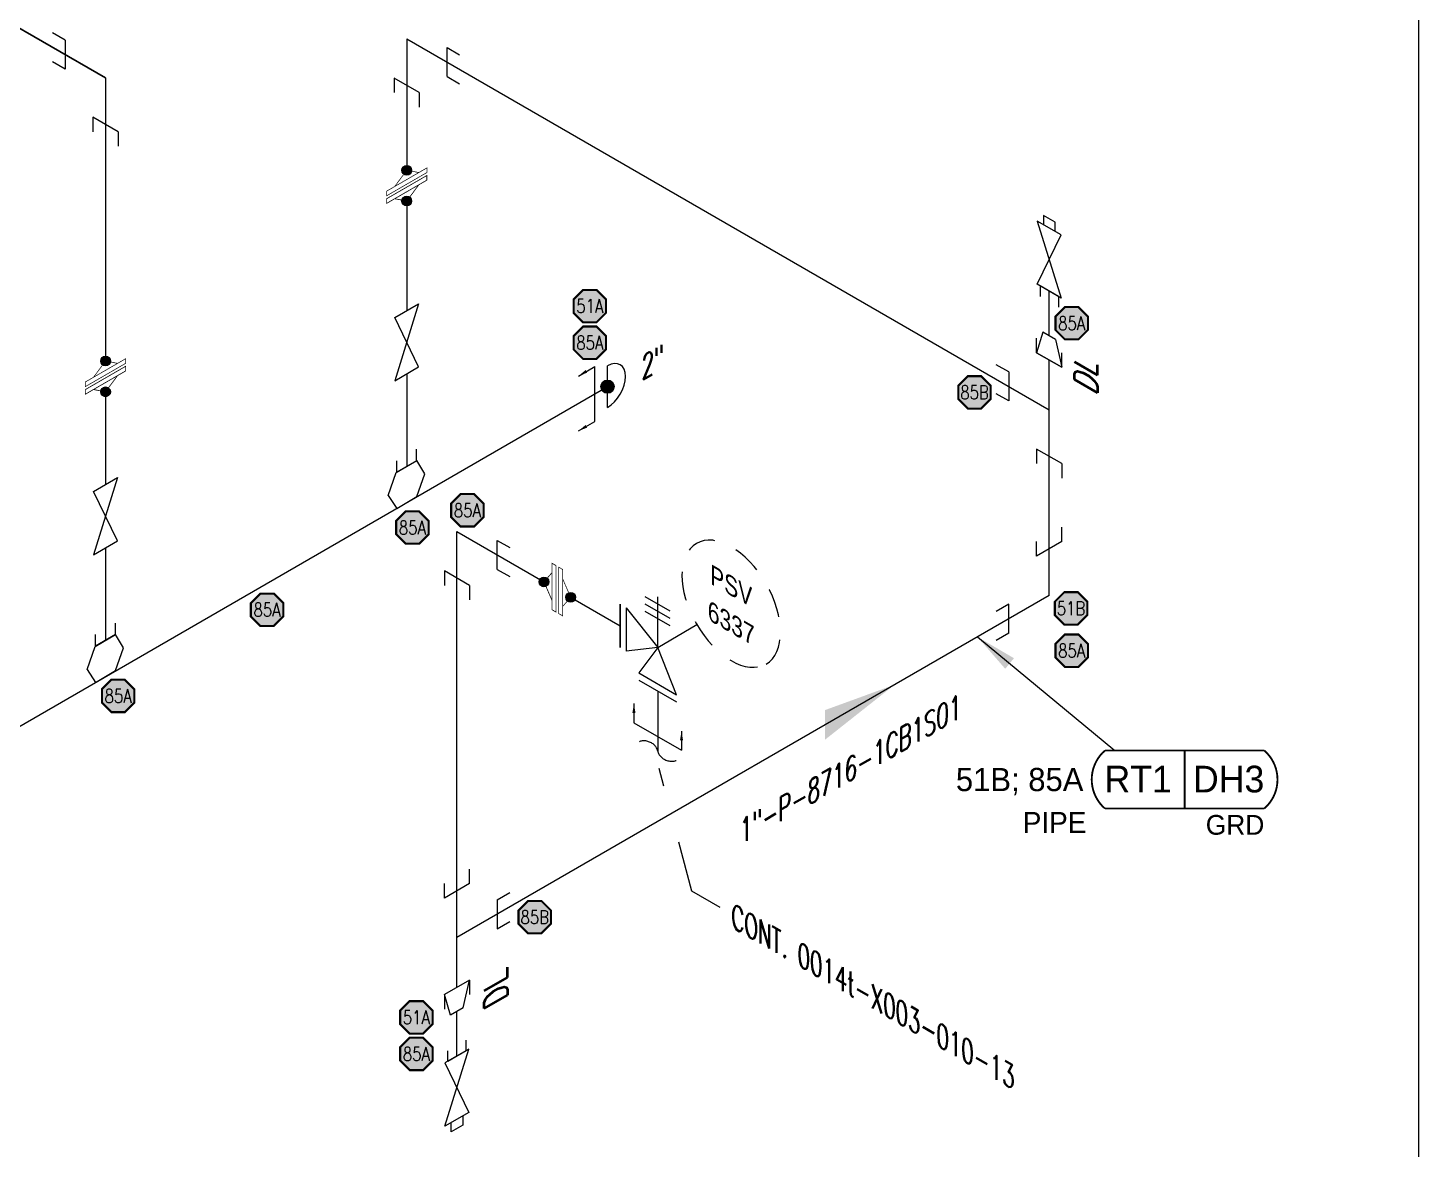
# Model space of a CAD drawing. Header units: inches. Extents: x 0 to 17.2, y 0 to 11.2.
# Drawn here: x 11.13 to 17.13, y 2.64 to 7.48 of the extents above; entities that cross this region are included whole.
import ezdxf
from ezdxf.enums import TextEntityAlignment as Align

# ---------------------------------------------------------------- set-up
doc = ezdxf.new("R2010")
doc.units = ezdxf.units.IN
doc.header["$MEASUREMENT"] = 0
doc.linetypes.add('HIDDEN2', pattern=[0.1875, 0.125, -0.0625])
for name, color, linetype in [('BORDER', 3, 'Continuous'), ('COMP', 1, 'Continuous'), ('Continuation', 7, 'Continuous'), ('DL', 20, 'Continuous'), ('FITTINGS', 4, 'Continuous'), ('FLOW', 1, 'Continuous'), ('PART_PCML', 7, 'Continuous'), ('PART_SelectedCML_RT', 132, 'Continuous'), ('PIPE-ANNO', 150, 'HIDDEN2'), ('TEXT', 7, 'Continuous'), ('UNAS.PIPE', 251, 'Continuous'), ('WELD POINTS', 41, 'Continuous'), ('Welds', 7, 'Continuous')]:
    doc.layers.add(name, color=color, linetype=linetype)
doc.layers.add('PIPE', color=7, linetype='Continuous', lineweight=30)
doc.styles.add('CMLPAS', font='')
doc.styles.add('ISO30', font='simplex.shx', dxfattribs={"width": 0.85, "oblique": 30, "height": 0.075})
doc.styles.add('PART_Standard', font='romans', dxfattribs={"width": 0.8, "height": 0.09})
doc.styles.add('Richmond', font='arial.ttf')
doc.styles.add('SIMPLEX', font='ROMANS')
doc.styles.get("Standard").update_dxf_attribs({"font": 'arial.ttf'})
doc.styles.get('CMLPAS').set_extended_font_data('Cordia New')
doc.dimstyles.new('Richmond', dxfattribs={"dimtxt": 0.18, "dimasz": 0.18, "dimexe": 0.18, "dimexo": 0.0625, "dimgap": 0.09, "dimtad": 0, "dimtih": 1, "dimtoh": 1, "dimdec": 4, "dimzin": 0, "dimdsep": 46, "dimtxsty": 'Richmond', "dimcen": 0.09, "dimadec": 0, "dimazin": 0, "dimtfac": 1, "dimtdec": 4, "dimtofl": 0, "dimtmove": 0, "dimatfit": 3, "dimfxl": 1, "dimtolj": 1, "dimtzin": 0, "dimarcsym": 0})
doc.dimstyles.get("Standard").update_dxf_attribs({"dimtxt": 0.18, "dimasz": 0.18, "dimexe": 0.18, "dimexo": 0.0625, "dimgap": 0.09, "dimtad": 0, "dimtih": 1, "dimtoh": 1, "dimdec": 4, "dimzin": 0, "dimdsep": 46, "dimtxsty": 'Standard', "dimcen": 0.09, "dimadec": 0, "dimazin": 0, "dimtfac": 1, "dimtdec": 4, "dimtofl": 0, "dimtmove": 0, "dimatfit": 3, "dimfxl": 1, "dimtolj": 1, "dimtzin": 0, "dimarcsym": 0})

# ---------------------------------------------------------------- blocks, each defined once
blk = doc.blocks.new('Border')
at = {"layer": 'BORDER', "const_width": 0.005}
blk.add_lwpolyline([(0.25, 0.25), (17.25, 0.25), (17.25, 11.25), (0.25, 11.25)], close=True, dxfattribs=at)
blk = doc.blocks.new('*U82')
blk.add_wipeout([(0.0433, 0.0257), (0.0775, 0.124), (0.0433, 0.1817), (-0.0451, 0.1293), (-0.0793, 0.0309), (-0.0433, -0.0257)])
at = {"layer": 'FITTINGS', "linetype": 'Continuous'}
for p, q in [((-0.0451, 0.1293), (0.0433, 0.1817)), ((0.0775, 0.124), (0.0433, 0.1817)), ((-0.0793, 0.0309), (-0.0451, 0.1293)), ((0.0433, 0.0257), (0.0775, 0.124)), ((-0.0793, 0.0309), (-0.0433, -0.0257)), ((-0.0433, -0.0257), (0.0433, 0.0257))]:
    blk.add_line(p, q, dxfattribs=at)
blk = doc.blocks.new('2_SOCKET_SINGLE_30')
at = {"color": 0, "linetype": 'ByBlock', "lineweight": -2}
for p, q in [((0, 0.0625), (0.0541, 0.0937)), ((0, 0.0625), (0, -0.0625)), ((0, -0.0625), (0.0541, -0.0313))]:
    blk.add_line(p, q, dxfattribs=at)
blk = doc.blocks.new('*U85')
blk.add_wipeout([(0.0515, -0.1067), (-0.0515, -0.1661), (0, 0), (-0.0515, 0.1067), (0.0515, 0.1661), (0, 0)]).dxf.layer = 'FITTINGS'
at = {"layer": 'FITTINGS'}
blk.add_lwpolyline([(0.0515, -0.1067), (-0.0515, 0.1067), (0.0515, 0.1661), (-0.0515, -0.1661)], close=True, dxfattribs=at)
blk = doc.blocks.new('AM9A04')
at = {"const_width": 0.01}
blk.add_lwpolyline([(-0.05, -0.144), (-0.15, 0.087), (-0.05, 0.202)], dxfattribs=at)
at = {"linetype": 'Continuous', "const_width": 0.01}
blk.add_lwpolyline([(0, -0.289), (0, 0.289), (-0.05, 0.318), (-0.05, -0.26)], close=True, dxfattribs=at)
blk = doc.blocks.new('A09')
at = {"layer": 'Welds'}
h = blk.add_hatch(color=256, dxfattribs=at)
h.dxf.hatch_style = 1
h.paths.add_polyline_path([(-0.03, 0, 1), (0.03, 0, 1)])
blk.add_circle((0, 0), 0.03, dxfattribs=at)
blk = doc.blocks.new('*U84')
blk.add_wipeout([(-0.0234, 0.1133), (-0.0234, 0.0732), (-0.0581, 0.0332), (-0.0234, -0.0469), (-0.0234, -0.0869), (0.0222, -0.1133), (0.0222, -0.0732), (0.0569, -0.0332), (0.0222, 0.0469), (0.0222, 0.0869)])
at = {"linetype": 'Continuous', "const_width": 0.003}
blk.add_lwpolyline([(0.0049, -0.1032), (0.0222, -0.1133), (0.0222, 0.0869), (0.0049, 0.0969)], close=True, dxfattribs=at)
at = {"const_width": 0.003}
blk.add_lwpolyline([(0.0222, 0.0469), (0.0569, -0.0332), (0.0222, -0.0732)], dxfattribs=at)
at = {"xscale": 0.3466300616258731, "yscale": 0.3466300616258731, "zscale": 0.3466300616258731}
blk.add_blockref('AM9A04', (-0.0061, 0.0032), dxfattribs=at)
at = {"layer": 'Welds', "xscale": 0.7, "yscale": 0.7, "zscale": 0.7}
for p in [(-0.0581, 0.0332), (0.0569, -0.0332)]:
    blk.add_blockref('A09', p, dxfattribs=at)
blk = doc.blocks.new('2_WELD_SINGLE_00')
at = {"linetype": 'ByBlock', "lineweight": -2}
h = blk.add_hatch(color=0, dxfattribs=at)
edge = h.paths.add_edge_path()
edge.add_arc((0, 0), 0.0286, 0, 360)
at = {"color": 0, "linetype": 'ByBlock', "lineweight": -2}
blk.add_circle((0, 0), 0.0286, dxfattribs=at)
blk = doc.blocks.new('2_ELBOW_SOCKET_330')
at = {"color": 0, "linetype": 'ByBlock', "lineweight": -2}
for p, q in [((0.174, -0.1629), (0.174, -0.0379)), ((0.174, -0.0379), (0.2281, -0.0692)), ((0.0541, -0.2321), (-0.0541, -0.1696)), ((-0.0541, -0.1696), (-0.0541, -0.2321)), ((0.174, -0.1629), (0.2281, -0.1942)), ((0.0541, -0.2321), (0.0541, -0.2946))]:
    blk.add_line(p, q, dxfattribs=at)
blk = doc.blocks.new('1_Text_30')
at = {"layer": 'TEXT', "style": 'PART_Standard', "oblique": 30, "width": 0.8}
blk.add_attdef('TEXT', (0, 0), '', height=0.09, rotation=30, dxfattribs=at)
blk = doc.blocks.new('1_ARROW_FLOW_30')
at = {"color": 0, "linetype": 'ByBlock'}
blk.add_solid([(-0.15, -0.1505), (0.15, 0.0866), (-0.15, -0.0227)], dxfattribs=at)
blk = doc.blocks.new('VALVE_THREAD_PSV_30')
at = {"color": 0, "linetype": 'ByBlock', "lineweight": -2}
blk.add_wipeout([(-0.0406, -0.1016), (0, 0), (0.0677, 0.0859), (0.0677, -0.0078), (0, 0), (0.0406, -0.0547)], dxfattribs=at)
for p, q in [((-0.0269, 0.0782), (0.0269, 0.1093)), ((-0.0269, 0.0626), (0.0269, 0.0937)), ((0, 0), (0, 0.1094)), ((-0.0269, 0.047), (0.0269, 0.078)), ((0.0677, 0.0859), (0, 0)), ((0.0677, 0.0859), (0.0677, -0.0078)), ((-0.0406, -0.1016), (0, 0)), ((0, 0), (0.0677, -0.0078)), ((0, 0), (0.0406, -0.0547)), ((0.0406, -0.0547), (-0.0406, -0.1016))]:
    blk.add_line(p, q, dxfattribs=at)
blk = doc.blocks.new('3_VALVE_FLANGE_PSV_30')
at = {"color": 0, "linetype": 'ByBlock', "lineweight": -2}
for p, q in [((0.1353, 0.1719), (0.1353, -0.0156)), ((0.0812, -0.1094), (-0.0812, -0.2031))]:
    blk.add_line(p, q, dxfattribs=at)
for points in [[(0.1353, 0.1719), (0.1624, 0.1875), (0.1624, 0), (0.1353, -0.0156)], [(-0.0812, -0.2031), (-0.0812, -0.2344), (0.0812, -0.1406), (0.0812, -0.1094)]]:
    blk.add_wipeout(points, dxfattribs=at)
for p, q in [((0.1624, 0), (0.1624, 0.1875)), ((0.1353, -0.0156), (0.1353, 0.1719)), ((0.0812, -0.1094), (-0.0812, -0.2031)), ((0.0812, -0.1406), (-0.0812, -0.2344))]:
    blk.add_line(p, q, dxfattribs=at)
at = {"color": 0, "linetype": 'ByBlock', "lineweight": -2, "xscale": 2, "yscale": 2, "zscale": 2}
blk.add_blockref('VALVE_THREAD_PSV_30', (0, 0), dxfattribs=at)
blk = doc.blocks.new('1_ID-BUBBLE_INSTRUMENT_330')
at = {"color": 0, "linetype": 'ByBlock', "lineweight": -2, "extrusion": (0, 0, -1)}
blk.add_ellipse((0, 0), major_axis=(0.1502, -0.2601), ratio=0.57735, dxfattribs=at)
at = {"color": 0, "linetype": 'ByBlock', "lineweight": -2, "oblique": 330}
for tag, p in [('INST.TYPE', (0.0187, 0.067)), ('NUM', (0.0187, -0.0943))]:
    blk.add_attdef(tag, text='', height=0.075, rotation=330, dxfattribs=at).set_placement(p, align=Align.MIDDLE_CENTER)
blk = doc.blocks.new('1_BREAK-PIPE_PIPE_00')
at = {"color": 0, "linetype": 'ByBlock', "lineweight": -2}
for centre, major_axis in [((-0.03, 0.092), (0, -0.101)), ((0.03, -0.092), (0, 0.101))]:
    blk.add_ellipse(centre, major_axis=major_axis, ratio=0.711978, start_param=0.427466, end_param=3.141593, dxfattribs=at)
blk = doc.blocks.new('1_Tilde_30')
at = {"layer": 'PIPE-ANNO', "xscale": -0.5000000000000001, "yscale": 0.5000000000000001, "zscale": 0.5000000000000001, "rotation": 114.4010914305396}
blk.add_blockref('1_BREAK-PIPE_PIPE_00', (0, 0), dxfattribs=at)
blk = doc.blocks.new('1_Cont_330')
at = {"layer": 'Continuation', "style": 'PART_Standard', "oblique": 330, "width": 0.8}
blk.add_attdef('CONT.', (0, 0), '', height=0.09, rotation=330, dxfattribs=at)
blk = doc.blocks.new('2_FLANGE_THREAD_SINGLE_30')
at = {"color": 0, "linetype": 'ByBlock', "lineweight": -2}
blk.add_line((0, 0.09375), (0, -0.09375), dxfattribs=at)
blk.add_line((0, 0.09375), (0, -0.09375), dxfattribs=at)
blk = doc.blocks.new('2_ELBOW_SOCKET_30')
at = {"color": 0, "linetype": 'ByBlock', "lineweight": -2}
for p, q in [((0.174, 0.1629), (0.2281, 0.1942)), ((0.174, 0.1629), (0.174, 0.0379)), ((0.174, 0.0379), (0.2281, 0.0692)), ((-0.0541, -0.2321), (0.0541, -0.1696)), ((0.0541, -0.1696), (0.0541, -0.2321)), ((-0.0541, -0.2321), (-0.0541, -0.2946))]:
    blk.add_line(p, q, dxfattribs=at)
blk = doc.blocks.new('2_REDUCER_THREAD_CONCENTRIC_30')
at = {"color": 0, "linetype": 'ByBlock', "lineweight": -2}
blk.add_wipeout([(0.0677, 0.0859), (-0.0677, 0.0547), (-0.0677, -0.1328), (0.0677, -0.0078)], dxfattribs=at)
for p, q in [((0.0677, 0.0859), (-0.0677, 0.0547)), ((-0.0677, -0.1328), (-0.0677, 0.0547)), ((0.0677, -0.0078), (0.0677, 0.0859)), ((0.0677, -0.0078), (-0.0677, -0.1328))]:
    blk.add_line(p, q, dxfattribs=at)
blk = doc.blocks.new('*U83')
blk.add_wipeout([(-0.0515, -0.1067), (0.0515, -0.1661), (0, 0), (0.0515, 0.1067), (-0.0515, 0.1661), (0, 0)]).dxf.layer = 'FITTINGS'
at = {"layer": 'FITTINGS'}
blk.add_lwpolyline([(-0.0515, -0.1067), (0.0515, 0.1067), (-0.0515, 0.1661), (0.0515, -0.1661)], close=True, dxfattribs=at)
at = {"layer": 'FITTINGS', "xscale": 0.7320126629850954, "yscale": 0.7320126629850954, "zscale": 0.7320126629850954, "rotation": 239.9999999999999}
blk.add_blockref('2_SOCKET_SINGLE_30', (0, -0.1364), dxfattribs=at)
blk = doc.blocks.new('DL_Vert_30')
at = {"layer": 'DL', "style": 'ISO30', "oblique": 30, "width": 0.85}
blk.add_text('DL', height=0.1, rotation=90, dxfattribs=at).set_placement((0, 0))
blk = doc.blocks.new('DL_Vert_330')
at = {"layer": 'DL', "style": 'ISO30', "oblique": 330, "width": 0.85}
blk.add_text('DL', height=0.1, rotation=90, dxfattribs=at).set_placement((0, 0))
blk = doc.blocks.new('PART_PCML')
blk.add_hatch(color=0).paths.add_polyline_path([(-0.0699, -0.029), (-0.029, -0.0699), (0.029, -0.0699), (0.0699, -0.029), (0.0699, 0.029), (0.029, 0.0699), (-0.029, 0.0699), (-0.0699, 0.029)])
at = {"color": 7, "const_width": 0.009}
blk.add_lwpolyline([(-0.0699, 0.029), (-0.029, 0.0699), (0.029, 0.0699), (0.0699, 0.029), (0.0699, -0.029), (0.029, -0.0699), (-0.029, -0.0699), (-0.0699, -0.029), (-0.0699, 0.029), (-0.029, 0.0699)], dxfattribs=at)
at = {"color": 18, "true_color": 0x000000}
blk.add_lwpolyline([(-0.029, 0.0699), (-0.0699, 0.029), (-0.0699, -0.029), (-0.029, -0.0699), (0.029, -0.0699), (0.0699, -0.029), (0.0699, 0.029), (0.029, 0.0699)], close=True, dxfattribs=at)
at = {"color": 7, "true_color": 0xffffff, "style": 'SIMPLEX', "width": 0.8, "flags": 1}
for tag, p in [('CIRCUIT', (-0.0939, 0.0889)), ('DM', (-0.0527, -0.1332)), ('TYPE', (-0.0749, -0.2043))]:
    blk.add_attdef(tag, p, '', height=0.0586, dxfattribs=at)
at = {"color": 7, "true_color": 0xffffff, "style": 'SIMPLEX', "width": 0.8}
blk.add_attdef('DMDISP', text='', height=0.0586, dxfattribs=at).set_placement((0, 0), align=Align.MIDDLE_CENTER)
blk = doc.blocks.new('CMLPAS')
at = {"const_width": 0.008}
blk.add_lwpolyline([(0.0625, 0.125, 0.454441), (0.0625, -0.125), (0.75, -0.125, 0.454441), (0.75, 0.125)], format="xyb", close=True, dxfattribs=at)
blk.add_lwpolyline([(0.4063, -0.125), (0.4063, 0.125)], dxfattribs=at)
at = {"style": 'CMLPAS', "flags": 1}
for tag, p in [('STATE', (0.75, 0.6229)), ('DL', (0.75, 0.4817)), ('CIRCUIT', (0.75, 0.3405)), ('SUBSINTERVAL(MONTHS)', (-0.0251, -0.3355)), ('OLD_ID', (0.75, -0.3366)), ('OLD_NDE', (0.75, -0.4778)), ('OLD_ENTY', (0.7411, -0.6357)), ('SIZE', (0.7473, -0.7611)), ('SPEC', (0.7473, -0.9022)), ('JUSTIFY', (0.7473, -1.0434)), ('COMMENTS', (0.7473, -1.1846)), ('OLD_ASSET', (0.75, -1.3262)), ('SCHED', (0.7371, -1.4689)), ('NOM_THICK', (0.7521, -1.6102)), ('CORR_ALLOW', (0.763, -1.7453)), ('TML_STATUS', (0.7723, -1.8777)), ('FLOW_ORDER', (0.7785, -2.1301))]:
    blk.add_attdef(tag, text='', height=0.1, dxfattribs=at).set_placement(p, align=Align.MIDDLE_RIGHT)
at = {"style": 'CMLPAS'}
for tag, height, p in [('CHILD', 0.25, (0.75, 0.269)), ('###', 0.115, (0.75, 0.002)), ('ACCESS', 0.085, (0.75, -0.1954))]:
    blk.add_attdef(tag, text='', height=height, dxfattribs=at).set_placement(p, align=Align.MIDDLE_RIGHT)
at = {"color": 152, "style": 'CMLPAS'}
for tag, height, p in [('SPECIAL', 0.085, (0.4055, 0.1897)), ('DM-TYPE', 0.1, (-0.03, 0)), ('COMP', 0.09, (-0.0174, -0.185))]:
    blk.add_attdef(tag, text='', height=height, dxfattribs=at).set_placement(p, align=Align.MIDDLE_RIGHT)
at = {"style": 'CMLPAS'}
blk.add_attdef('NDE', text='', height=0.115, dxfattribs=at).set_placement((0.206, 0.002), align=Align.MIDDLE_CENTER)
blk = doc.blocks.new('*U90')
at = {"color": 20, "linetype": 'ByBlock', "ltscale": 0.7}
blk.add_line((-0.1026, 0.1218), (0.1026, 0.0032), dxfattribs=at)
for points in [[(-0.1026, 0.2044), (-0.1026, 0.1218)], [(0.1026, 0.0859), (0.1026, 0.0032)]]:
    blk.add_leader(points, dimstyle='Richmond', override={"dimasz": 0.04, "dimgap": 0.09, "dimtad": 0}, dxfattribs=at)
blk = doc.blocks.new('*U91')
at = {"color": 20, "linetype": 'ByBlock', "ltscale": 0.7}
blk.add_line((-0.0541, -0.1498), (-0.0541, 0.0873), dxfattribs=at)
for points in [[(-0.1257, 0.0459), (-0.0541, 0.0873)], [(-0.1257, -0.191), (-0.0541, -0.1498)]]:
    blk.add_leader(points, dimstyle='Richmond', override={"dimasz": 0.04, "dimgap": 0.09, "dimtad": 0}, dxfattribs=at)

msp = doc.modelspace()

# ---------------------------------------------------------------- linework, layer by layer
for p, q in [((12.7613, 7.4312), (12.7613, 5.4312)), ((11.4622, 7.2626), (11.4622, 4.6812)), ((15.532, 5.0308), (15.532, 6.3427)), ((10.4222, 4.0807), (13.6273, 5.9312)), ((12.9778, 3.045), (12.9778, 5.3062)), ((12.9778, 5.3062), (13.6814, 4.8999)), ((15.532, 5.0308), (12.9778, 3.5562)), ((13.6814, 4.8999), (13.8438, 4.8062))]:
    msp.add_line(p, q)
at = {"layer": 'FITTINGS', "linetype": 'ByBlock'}
for p, q in [((15.5581, 6.6401), (15.5071, 6.6695)), ((15.5071, 6.6695), (15.5071, 6.6298)), ((15.5581, 6.6004), (15.5581, 6.6401)), ((13.0039, 2.7873), (13.0039, 2.7476)), ((12.9529, 2.7182), (12.9529, 2.7579)), ((13.0039, 2.7476), (12.9529, 2.7182))]:
    msp.add_line(p, q, dxfattribs=at)
at = {"layer": 'FITTINGS', "linetype": 'ByBlock', "lineweight": -2}
for p, q in [((15.4778, 6.0774), (15.4778, 6.1399)), ((15.4778, 6.0774), (15.5861, 6.0149)), ((15.5861, 6.0149), (15.5861, 6.0774)), ((12.9236, 3.3102), (13.0319, 3.3727)), ((13.0319, 3.3727), (13.0319, 3.3102)), ((12.9236, 3.3102), (12.9236, 3.2477))]:
    msp.add_line(p, q, dxfattribs=at)
at = {"layer": 'FITTINGS'}
msp.add_line((13.6269, 5.8419), (13.6277, 6.0204), dxfattribs=at)
msp.add_ellipse((13.6273, 5.9312), major_axis=(0.0551, 0.0944), ratio=0.57735, start_param=-2.356194, end_param=0.785398, dxfattribs=at)
at = {"layer": 'PIPE'}
msp.add_line((11.4622, 7.2626), (10.5962, 7.7626), dxfattribs=at)
at = {"layer": 'UNAS.PIPE'}
msp.add_line((13.8438, 4.8062), (13.8438, 4.36), dxfattribs=at)
for points in [[(13.848, 4.2867), (13.8686, 4.2099)], [(13.9333, 3.9684), (13.9899, 3.7572), (14.1119, 3.6868)]]:
    msp.add_lwpolyline(points, dxfattribs=at)

# ---------------------------------------------------------------- block references
at = {"xscale": -1}
msp.add_blockref('1_Tilde_30', (13.8438, 4.36), dxfattribs=at)
at = {"layer": 'BORDER'}
msp.add_blockref('Border', (-0.125, -0.125), dxfattribs=at)
at = {"layer": 'Continuation'}
msp.add_blockref('1_Cont_330', (14.1614, 3.6024), dxfattribs=at).add_auto_attribs({'CONT.': 'CONT. 0014t-X003-010-13'})
at = {"layer": 'DL'}
msp.add_blockref('*U91', (13.6273, 5.9312), dxfattribs=at)
at = {"layer": 'FITTINGS', "xscale": -1}
for p in [(11.4622, 7.2626), (15.532, 5.8315)]:
    msp.add_blockref('2_ELBOW_SOCKET_30', p, dxfattribs=at)
at = {"layer": 'FITTINGS'}
for p in [(12.7613, 7.4312), (12.9778, 5.3062)]:
    msp.add_blockref('2_ELBOW_SOCKET_330', p, dxfattribs=at)
at = {"layer": 'FITTINGS', "xscale": -1, "rotation": 300.0000000000001}
msp.add_blockref('2_ELBOW_SOCKET_30', (15.532, 5.0308), dxfattribs=at)
at = {"layer": 'FITTINGS', "rotation": 120}
msp.add_blockref('2_ELBOW_SOCKET_330', (12.9778, 3.5562), dxfattribs=at)
at = {"layer": 'FLOW'}
msp.add_blockref('1_ARROW_FLOW_30', (14.715, 4.5592), dxfattribs=at)
at = {"layer": 'PART_PCML', "color": 96}
for p, values in [((13.5508, 6.2785), {'DMDISP': '51A'}), ((15.6262, 4.9751), {'DMDISP': '51B'})]:
    msp.add_blockref('PART_PCML', p, dxfattribs=at).add_auto_attribs(values)
at = {"layer": 'PART_PCML', "color": 13}
for p, values in [((13.5508, 6.1208), {'DMDISP': '85A'}), ((15.2099, 5.9066), {'DMDISP': '85B'}), ((13.0228, 5.398), {'DMDISP': '85A'}), ((12.159, 4.9691), {'DMDISP': '85A'}), ((15.6289, 4.7927), {'DMDISP': '85A'}), ((13.3133, 3.6438), {'DMDISP': '85B'}), ((12.803, 3.0541), {'DMDISP': '85A'})]:
    msp.add_blockref('PART_PCML', p, dxfattribs=at).add_auto_attribs(values)
at = {"layer": 'PART_SelectedCML_RT'}
msp.add_blockref('CMLPAS', (15.7097, 4.2372), dxfattribs=at).add_auto_attribs({'###': 'DH3', 'NDE': 'RT1', 'DM-TYPE': '51B; 85A', 'COMP': 'PIPE', 'ACCESS': 'GRD'})
at = {"layer": 'TEXT'}
for p, values in [((13.775, 5.9581), {'TEXT': '2"'}), ((14.1987, 3.9564), {'TEXT': '1"-P-8716-1CB1S01'})]:
    msp.add_blockref('1_Text_30', p, dxfattribs=at).add_auto_attribs(values)
at = {"layer": 'WELD POINTS'}
msp.add_blockref('2_WELD_SINGLE_00', (13.6273, 5.9312), dxfattribs=at)

# ---------------------------------------------------------------- leaders
at = {"layer": 'PART_SelectedCML_RT'}
msp.add_leader([(15.2225, 4.8522), (15.8154, 4.3622)], dimstyle='Standard', dxfattribs=at)

# ---------------------------------------------------------------- next in the draw order: block references
at = {"layer": 'COMP', "rotation": 119.9999999999999}
for p in [(12.7613, 6.7985), (11.4622, 5.9758)]:
    msp.add_blockref('*U84', p, dxfattribs=at)
at = {"layer": 'COMP'}
msp.add_blockref('*U84', (13.4114, 5.0562), dxfattribs=at)
at = {"layer": 'FITTINGS'}
for p in [(12.7613, 6.1227), (11.4622, 5.3727)]:
    msp.add_blockref('*U85', p, dxfattribs=at)
at = {"layer": 'FITTINGS', "xscale": -0.6666666666665829, "yscale": 0.6666666666665829, "zscale": 0.6666666666665829, "rotation": 120}
msp.add_blockref('2_REDUCER_THREAD_CONCENTRIC_30', (12.9778, 3.2894), dxfattribs=at)
at = {"layer": 'FITTINGS', "xscale": -1, "rotation": 180}
msp.add_blockref('*U83', (12.9778, 2.9086), dxfattribs=at)
at = {"layer": 'PIPE'}
for p in [(12.7613, 5.4312), (11.4622, 4.6812)]:
    msp.add_blockref('*U82', p, dxfattribs=at)
at = {"layer": 'UNAS.PIPE', "xscale": -1}
msp.add_blockref('3_VALVE_FLANGE_PSV_30', (13.8438, 4.8062), dxfattribs=at)

# ---------------------------------------------------------------- next in the draw order: linework, layer by layer
msp.add_line((12.7613, 7.4312), (15.532, 5.8315))
at = {"layer": 'UNAS.PIPE'}
msp.add_line((13.8438, 4.8062), (14.0118, 4.9063), dxfattribs=at)

# ---------------------------------------------------------------- next in the draw order: block references
at = {"layer": 'DL'}
for name, p in [('*U90', (13.8438, 4.36)), ('DL_Vert_330', (13.1957, 3.2927))]:
    msp.add_blockref(name, p, dxfattribs=at)
at = {"layer": 'FITTINGS', "xscale": -0.7921320929847718, "yscale": 0.7921320929847718, "zscale": 0.7921320929847718, "rotation": 299.9999999999999}
for p in [(12.7613, 5.5872), (11.4622, 4.8372)]:
    msp.add_blockref('2_SOCKET_SINGLE_30', p, dxfattribs=at)
at = {"layer": 'FITTINGS', "xscale": -1}
msp.add_blockref('2_FLANGE_THREAD_SINGLE_30', (13.6814, 4.8999), dxfattribs=at)
at = {"layer": 'PART_PCML', "color": 13}
for p in [(12.7857, 5.3236), (11.5167, 4.5976)]:
    msp.add_blockref('PART_PCML', p, dxfattribs=at).add_auto_attribs({'DMDISP': '85A'})
at = {"layer": 'PART_PCML', "color": 96}
msp.add_blockref('PART_PCML', (12.803, 3.2118), dxfattribs=at).add_auto_attribs({'DMDISP': '51A'})
at = {"layer": 'UNAS.PIPE', "linetype": 'HIDDEN2'}
msp.add_blockref('1_ID-BUBBLE_INSTRUMENT_330', (14.1607, 4.9952), dxfattribs=at).add_auto_attribs({'INST.TYPE': 'PSV', 'NUM': '6337'})

# ---------------------------------------------------------------- next in the draw order: block references
at = {"layer": 'FITTINGS'}
msp.add_blockref('*U83', (15.532, 6.4791), dxfattribs=at)
at = {"layer": 'FITTINGS', "xscale": 0.6666666666665829, "yscale": 0.6666666666665829, "zscale": 0.6666666666665829, "rotation": 59.99999999999994}
msp.add_blockref('2_REDUCER_THREAD_CONCENTRIC_30', (15.532, 6.0983), dxfattribs=at)

# ---------------------------------------------------------------- next in the draw order: block references
at = {"layer": 'DL'}
msp.add_blockref('DL_Vert_30', (15.7404, 5.8898), dxfattribs=at)
at = {"layer": 'PART_PCML', "color": 13}
msp.add_blockref('PART_PCML', (15.6289, 6.2047), dxfattribs=at).add_auto_attribs({'DMDISP': '85A'})

doc.saveas('drawing.dxf')
